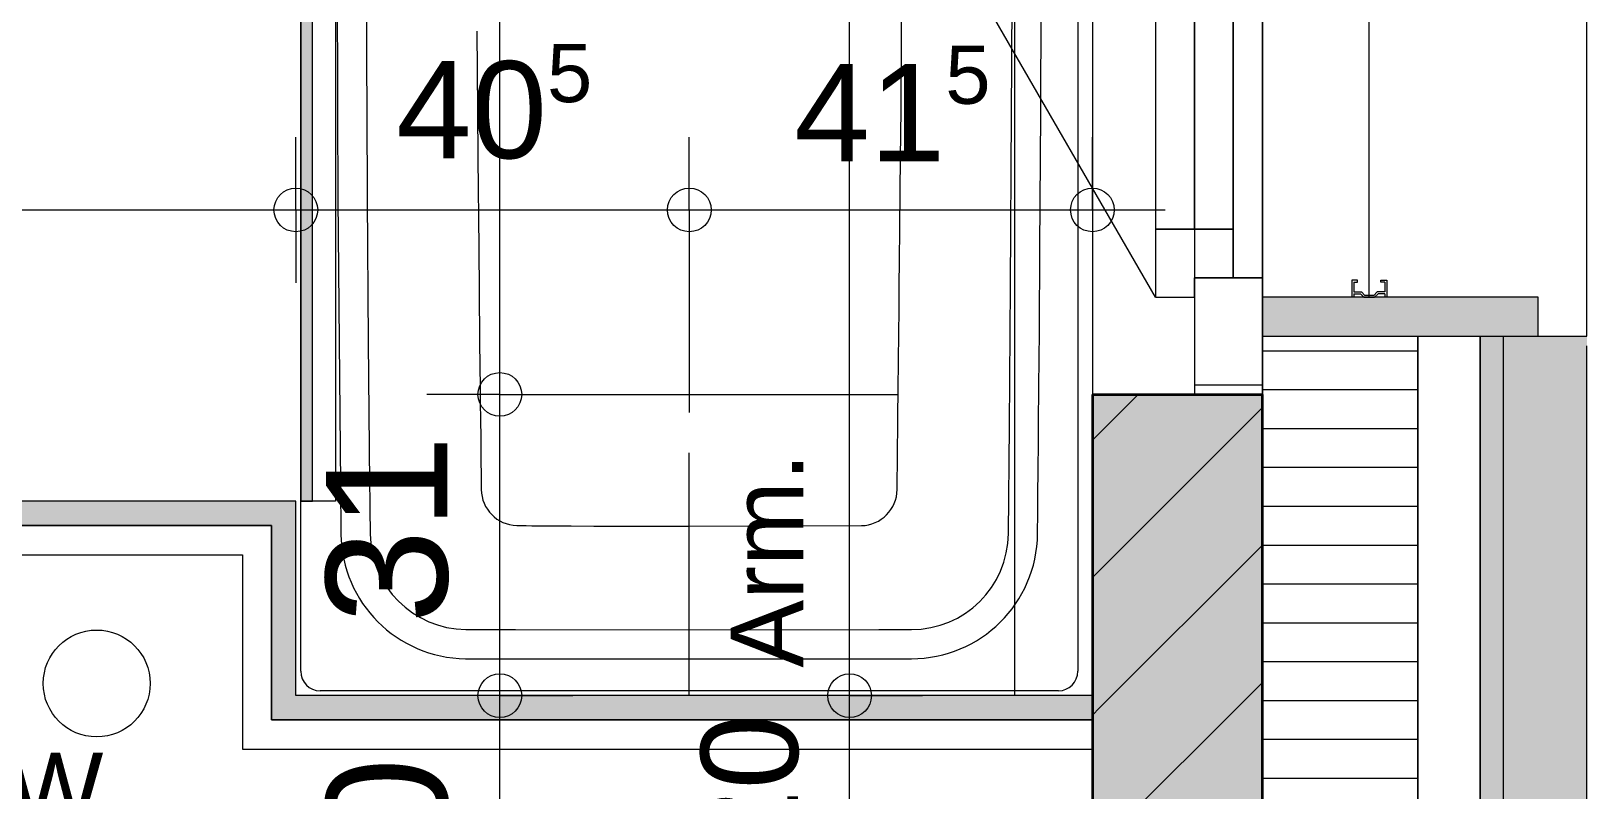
# Model space of a CAD drawing. Header units: metres. Extents: x 0.003 to 0.843, y 0.003 to 0.597.
# Drawn here: x 0.60901 to 0.64104, y 0.35156 to 0.36718 of the extents above; entities that cross this region are included whole.
import ezdxf

# ---------------------------------------------------------------- set-up
doc = ezdxf.new("R2010")
doc.units = ezdxf.units.M
for name, pattern in [('AUSGEZOGEN', [0]), ('LINIE_17', [0.0005, 0, -0.0005]), ('LINIE_23', [0.0079, 0.004, -0.0013, 0, -0.0013, 0, -0.0013]), ('PHANTOM', [63.50000000000001, 31.75, -6.35, 6.35, -6.35, 6.35, -6.35]), ('PUNKT', [6.35, 0, -6.35]), ('RAND', [44.449999999999996, 12.7, -6.35, 12.7, -6.35, 0, -6.35]), ('VERDECKT', [9.524999999999999, 6.35, -3.175])]:
    doc.linetypes.add(name, pattern=pattern)
for name, color, linetype, lineweight in [('Allgemein', 7, 'AUSGEZOGEN', 18), ('Bad', 7, 'AUSGEZOGEN', 13), ('Bauachsen grob', 7, 'RAND', 13), ('Daemmung', 7, 'AUSGEZOGEN', 18), ('Fenster', 7, 'AUSGEZOGEN', 18), ('Fensterleibung Beton', 7, 'AUSGEZOGEN', 35), ('Fuellflaeche tragende Wände MW', 7, 'AUSGEZOGEN', 13), ('Holz Fassadenverkleidung', 7, 'AUSGEZOGEN', 18), ('Konstruktion oben', 7, 'VERDECKT', 13), ('Leichtbauwaende', 7, 'AUSGEZOGEN', 18), ('Oeffnungsrichtung Fenster', 7, 'AUSGEZOGEN', 13), ('Rolladen', 7, 'AUSGEZOGEN', 13), ('Spengler', 7, 'AUSGEZOGEN', 18), ('Text Werkplan Ausfuehrung', 7, 'AUSGEZOGEN', 25), ('Unterkonstruktion', 7, 'AUSGEZOGEN', 18), ('Vorhangbrett', 7, 'AUSGEZOGEN', 13), ('Wand Mauerwerk tragend', 7, 'AUSGEZOGEN', 35), ('Werkplan- Ausfuehrungsmasse', 7, 'AUSGEZOGEN', 13)]:
    doc.layers.add(name, color=color, linetype=linetype, lineweight=lineweight)
for name, color, linetype, lineweight, true_color in [('Sanitaer Apparate', 7, 'AUSGEZOGEN', 18, 0x656565), ('Sanitaer Leitungen', 7, 'AUSGEZOGEN', 18, 0x656565), ('Sanitaer Vermassung', 7, 'AUSGEZOGEN', 18, 0x656565)]:
    doc.layers.add(name, color=color, linetype=linetype, lineweight=lineweight, true_color=true_color)
doc.styles.add('ARIAL', font='ARIAL.TTF')

msp = doc.modelspace()

# ---------------------------------------------------------------- hatches: boundary and pattern name
at = {"layer": 'Allgemein', "linetype": 'AUSGEZOGEN', "lineweight": 13}
h = msp.add_hatch(color=32, dxfattribs=at)
h.paths.add_polyline_path([(0.6388399857878693, 0.4874773561560801), (0.6388399857878693, 0.386497358413159), (0.6393199857771402, 0.386497358413159), (0.6393199857771402, 0.4874773561560801)])
h.paths.add_polyline_path([(0.6388399857878693, 0.3608973589853636), (0.6388399857878693, 0.3122973600716582), (0.6393199857771402, 0.3122973600716582), (0.6393199857771402, 0.3608973589853636)])
h.paths.add_polyline_path([(0.6388399857878693, 0.2866973606438628), (0.6388399857878693, 0.2638973611534825), (0.6393199857771402, 0.2638973611534825), (0.6393199857771402, 0.2866973606438628)])
h.paths.add_polyline_path([(0.6388399857878693, 0.2382973617256871), (0.6388399857878693, 0.197637362634509), (0.6393199857771402, 0.197637362634509), (0.6393199857771402, 0.2382973617256871)])
at = {"layer": 'Bad', "linetype": 'AUSGEZOGEN', "lineweight": 13, "true_color": 0xa8ffff}
msp.add_hatch(color=131, dxfattribs=at).paths.add_polyline_path([(0.6147999863252049, 0.3574973590613595), (0.6147999863252049, 0.3682306921547838), (0.6145599863305694, 0.3682306921547838), (0.6145599863305694, 0.3574973590613595)])
at = {"layer": 'Daemmung', "linetype": 'AUSGEZOGEN', "lineweight": 13}
msp.add_hatch(color=32, dxfattribs=at).paths.add_polyline_path([(0.6375599858164797, 0.3616973589674822), (0.6343599858880051, 0.3616973589674822), (0.6343599858880051, 0.3608973589853636), (0.6375599858164797, 0.3608973589853636), (0.6383599857985982, 0.3608973589853636), (0.6388399857878693, 0.3608973589853636), (0.6393199857771406, 0.3608973589853636), (0.6400399857610467, 0.3608973589853636), (0.6400399857610467, 0.3616973589674822), (0.6393199857771387, 0.3616973589674822), (0.6388399857878693, 0.3616973589674822), (0.6383599857985982, 0.3616973589674822)])
at = {"layer": 'Fuellflaeche tragende Wände MW', "linetype": 'AUSGEZOGEN', "lineweight": 13, "true_color": 0xffe0e0}
msp.add_hatch(color=254, dxfattribs=at).paths.add_polyline_path([(0.6308599859662363, 0.3596973590121856), (0.6308599859662363, 0.3134973600448362), (0.6343599858880067, 0.3134973600448362), (0.6343599858880067, 0.3596973590121856)])
at = {"layer": 'Leichtbauwaende', "linetype": 'AUSGEZOGEN', "lineweight": 13, "true_color": 0xababab}
for points in [[(0.5697599873319276, 0.3569973590725354), (0.6144599863328045, 0.3569973590725354), (0.6144599863328045, 0.3574973590613595), (0.5697599873319276, 0.3574973590613595)], [(0.6139599863439806, 0.3569973590725354), (0.6139599863439806, 0.3529973591619424), (0.6144599863328045, 0.3529973591619424), (0.6144599863328045, 0.3569973590725354)], [(0.6144599863328045, 0.3529973591619424), (0.6308599859662359, 0.3529973591619424), (0.6308599859662359, 0.3534973591507665), (0.6144599863328045, 0.3534973591507665)]]:
    msp.add_hatch(color=253, dxfattribs=at).paths.add_polyline_path(points)
at = {"layer": 'Spengler', "linetype": 'AUSGEZOGEN', "lineweight": 13, "true_color": 0xfafafa}
msp.add_hatch(color=7, dxfattribs=at).paths.add_polyline_path([(0.6410399857386956, 0.3122973600716582), (0.6410399857386956, 0.3608973589853636), (0.63931998577714, 0.3608973589853636), (0.63931998577714, 0.3122973600716582)])

# ---------------------------------------------------------------- linework, layer by layer
at = {"layer": 'Allgemein', "color": 7, "linetype": 'AUSGEZOGEN', "lineweight": 13}
for p, q in [((0.6388399857878693, 0.3608973589853636), (0.6388399857878693, 0.3122973600716582)), ((0.6393199857771402, 0.3122973600716582), (0.6393199857771402, 0.3608973589853636))]:
    msp.add_line(p, q, dxfattribs=at)
at = {"layer": 'Bad', "color": 7, "linetype": 'AUSGEZOGEN', "lineweight": 13}
for p, q in [((0.6145599863305694, 0.3574973590613595), (0.6145599863305694, 0.3893973583483384)), ((0.6152799863144763, 0.3893973583483384), (0.6152799863144763, 0.3574973590613595)), ((0.6145599863305694, 0.3682306921547838), (0.6145599863305694, 0.3574973590613595)), ((0.6147999863252049, 0.3574973590613595), (0.6147999863252049, 0.3680306921592543)), ((0.6152799863144763, 0.3574973590613595), (0.6145599863305694, 0.3574973590613595)), ((0.6145599863305694, 0.3574973590613595), (0.6147999863252049, 0.3574973590613595))]:
    msp.add_line(p, q, dxfattribs=at)
at = {"layer": 'Bauachsen grob', "color": 32, "linetype": 'LINIE_23', "lineweight": 25, "true_color": 0xc36e14}
msp.add_line((0.6318599859438845, 0.01389736674141798), (0.6318599859438845, 0.5809999870806932), dxfattribs=at)
at = {"layer": 'Daemmung', "color": 7, "linetype": 'AUSGEZOGEN', "lineweight": 13}
for p, q in [((0.6375599858164797, 0.3616973589674822), (0.6343599858880051, 0.3616973589674822)), ((0.6343599858880051, 0.3616973589674822), (0.6343599858880051, 0.3608973589853636)), ((0.6383599857985982, 0.3616973589674822), (0.6375599858164797, 0.3616973589674822)), ((0.6388399857878693, 0.3616973589674822), (0.6383599857985982, 0.3616973589674822)), ((0.6393199857771387, 0.3616973589674822), (0.6388399857878693, 0.3616973589674822)), ((0.6400399857610467, 0.3616973589674822), (0.6393199857771387, 0.3616973589674822)), ((0.6400399857610467, 0.3608973589853636), (0.6400399857610467, 0.3616973589674822)), ((0.6343599858880051, 0.3608973589853636), (0.6375599858164797, 0.3608973589853636)), ((0.6375599858164797, 0.3608973589853636), (0.6383599857985982, 0.3608973589853636)), ((0.6383599857985982, 0.3608973589853636), (0.6388399857878693, 0.3608973589853636)), ((0.6393199857771406, 0.3608973589853636), (0.6400399857610467, 0.3608973589853636))]:
    msp.add_line(p, q, dxfattribs=at)
at = {"layer": 'Daemmung', "color": 7, "linetype": 'AUSGEZOGEN', "lineweight": 18}
for p, q in [((0.6343599858880051, 0.3608973589853636), (0.6375599858164797, 0.3608973589853636)), ((0.6343599858880049, 0.3608973589853636), (0.6343599858880049, 0.3596973590121856)), ((0.6375599858164794, 0.3122973600716582), (0.6375599858164794, 0.3608973589853636)), ((0.6343599858880049, 0.3596973590121856), (0.6343599858880049, 0.3134973600448362))]:
    msp.add_line(p, q, dxfattribs=at)
at = {"layer": 'Daemmung', "color": 7, "linetype": 'AUSGEZOGEN', "lineweight": 13}
for points in [[(0.6343599867360058, 0.3605973572381053), (0.6375599858164794, 0.3605973570982288), (0.6375599867121639, 0.3605973570982288)], [(0.6343599867010368, 0.3597973572440657), (0.6375599858164794, 0.3597973571041893), (0.6375599866771948, 0.3597973571041893)], [(0.6343599866660676, 0.3589973572500261), (0.6375599858164794, 0.3589973571101497), (0.6375599866422257, 0.3589973571101497)], [(0.6343599866310986, 0.3581973572559867), (0.6375599858164794, 0.3581973571161101), (0.6375599866072567, 0.3581973571161101)], [(0.6343599866310986, 0.3581973572559867), (0.6375599858164794, 0.3581973571161101), (0.6375599866072567, 0.3581973571161101)], [(0.6343599865961294, 0.357397357261947), (0.6375599858164793, 0.3573973571220707), (0.6375599865722876, 0.3573973571220707)], [(0.6343599865611603, 0.3565973572679076), (0.6375599858164794, 0.3565973571280311), (0.6375599865373185, 0.356597357128031)], [(0.6343599865261913, 0.355797357273868), (0.6375599858164794, 0.3557973571339916), (0.6375599865023494, 0.3557973571339916)], [(0.6343599864912222, 0.3549973572798285), (0.6375599858164794, 0.354997357139952), (0.6375599864673802, 0.354997357139952)], [(0.6343599864912222, 0.3549973572798285), (0.6375599858164794, 0.354997357139952), (0.6375599864673802, 0.354997357139952)], [(0.6343599864562531, 0.3541973572857889), (0.6375599858164794, 0.3541973571459126), (0.6375599864324112, 0.3541973571459126)], [(0.6343599864212837, 0.3533973572917495), (0.6375599858164794, 0.353397357151873), (0.637559986397442, 0.3533973571518729)], [(0.6343599863863149, 0.3525973572977099), (0.6375599858164794, 0.3525973571578335), (0.637559986362473, 0.3525973571578335)], [(0.6343599863513455, 0.3517973573036703), (0.6375599858164795, 0.3517973571637939), (0.6375599863275039, 0.3517973571637939)], [(0.6343599863513455, 0.3517973573036703), (0.6375599858164795, 0.3517973571637939), (0.6375599863275039, 0.3517973571637939)]]:
    msp.add_lwpolyline(points, dxfattribs=at)
at = {"layer": 'Fenster', "color": 7, "linetype": 'AUSGEZOGEN', "lineweight": 13}
msp.add_line((0.6329599859192976, 0.3630973589361897), (0.6329599859192976, 0.3722873587307772), dxfattribs=at)
for points in [[(0.6343599858880051, 0.3608973589853636), (0.6410399857386954, 0.3608973589853636), (0.6410399857386954, 0.386497358413159), (0.6343599858880051, 0.386497358413159), (0.6343599858880051, 0.3608973589853636)], [(0.6337599859014161, 0.385297358439981), (0.6337599859014161, 0.3737073586990378), (0.6329599859192976, 0.3737073586990378), (0.6329599859192976, 0.3736873586994848), (0.6337599859014161, 0.3736873586994848), (0.6337599859014161, 0.3620973589585414), (0.6343599858880051, 0.3620973589585414), (0.6343599858880051, 0.385297358439981), (0.6337599859014161, 0.385297358439981)], [(0.6337599859014161, 0.3630973589361897), (0.6337599859014161, 0.3722873587307772), (0.632159985937179, 0.3722873587307772), (0.632159985937179, 0.3630973589361897), (0.6337599859014161, 0.3630973589361897)], [(0.6329599859192976, 0.3616973589674822), (0.6329599859192976, 0.3620973589585414), (0.6337599859014161, 0.3620973589585414), (0.6337599859014161, 0.3630973589361897), (0.632159985937179, 0.3630973589361897), (0.632159985937179, 0.3616973589674822), (0.6329599859192976, 0.3616973589674822)], [(0.6343599858880051, 0.3598973590077153), (0.6343599858880051, 0.3620973589585414), (0.6329599859192976, 0.3620973589585414), (0.6329599859192976, 0.3598973590077153), (0.6343599858880051, 0.3598973590077153)]]:
    msp.add_lwpolyline(points, dxfattribs=at)
at = {"layer": 'Fensterleibung Beton', "color": 7, "linetype": 'AUSGEZOGEN', "lineweight": 13}
msp.add_line((0.6308599859662363, 0.3876973583863369), (0.6308599859662363, 0.3596973590121856), dxfattribs=at)
at = {"layer": 'Holz Fassadenverkleidung', "color": 7, "linetype": 'LINIE_17', "lineweight": 13}
msp.add_line((0.6400399857610467, 0.488677356129258), (0.6400399857610467, 0.1094173646063796), dxfattribs=at)
at = {"layer": 'Konstruktion oben', "color": 7, "linetype": 'PUNKT', "lineweight": 18}
msp.add_line((0.6400399857610467, 0.488677356129258), (0.6400399857610467, 0.1094173646063796), dxfattribs=at)
at = {"layer": 'Leichtbauwaende', "color": 7, "linetype": 'AUSGEZOGEN', "lineweight": 18}
for p, q in [((0.6144599863328045, 0.3574973590613595), (0.5697599873319276, 0.3574973590613595)), ((0.6144599863328045, 0.3569973590725354), (0.6144599863328045, 0.3574973590613595)), ((0.6139599863439806, 0.3569973590725354), (0.5697599873319276, 0.3569973590725354)), ((0.5697599873319276, 0.3569973590725354), (0.6139599863439806, 0.3569973590725354)), ((0.6139599863439806, 0.3563973590859464), (0.6139599863439806, 0.3569973590725354)), ((0.6139599863439806, 0.3569973590725354), (0.6139599863439806, 0.3563973590859464)), ((0.6144599863328045, 0.3534973591507665), (0.6144599863328045, 0.3569973590725354)), ((0.5697599873319276, 0.3563973590859464), (0.6133599863573916, 0.3563973590859464)), ((0.6133599863573916, 0.3563973590859464), (0.6133599863573916, 0.3523973591753534)), ((0.6139599863439806, 0.3563973590859464), (0.6139599863439806, 0.3529973591619424)), ((0.6139599863439806, 0.3529973591619424), (0.6139599863439806, 0.3563973590859464)), ((0.6308599859662359, 0.3534973591507665), (0.6144599863328045, 0.3534973591507665)), ((0.6308599859662359, 0.3529973591619424), (0.6308599859662359, 0.3534973591507665)), ((0.6144599863328045, 0.3529973591619424), (0.6139599863439806, 0.3529973591619424)), ((0.6139599863439806, 0.3529973591619424), (0.6144599863328045, 0.3529973591619424)), ((0.6308599859662359, 0.3529973591619424), (0.6144599863328045, 0.3529973591619424)), ((0.6144599863328045, 0.3529973591619424), (0.6308599859662359, 0.3529973591619424)), ((0.6308599859662359, 0.3523973591753534), (0.6308599859662359, 0.3529973591619424)), ((0.6133599863573916, 0.3523973591753534), (0.6139599863439806, 0.3523973591753534)), ((0.6139599863439806, 0.3523973591753534), (0.6308599859662359, 0.3523973591753534))]:
    msp.add_line(p, q, dxfattribs=at)
at = {"layer": 'Oeffnungsrichtung Fenster', "color": 7, "linetype": 'AUSGEZOGEN', "lineweight": 13}
msp.add_line((0.632159985937179, 0.3616973589674822), (0.6261599860712894, 0.3720896635806094), dxfattribs=at)
at = {"layer": 'Rolladen', "color": 7, "linetype": 'PHANTOM', "lineweight": 13}
msp.add_line((0.6365599858388273, 0.3616973589674822), (0.6365599858388273, 0.3856973584310404), dxfattribs=at)
at = {"layer": 'Rolladen', "color": 7, "linetype": 'AUSGEZOGEN', "lineweight": 13}
for p, q in [((0.636199985846874, 0.3620473589596592), (0.636199985846874, 0.3617073589672588)), ((0.6363199858441916, 0.3620473589596592), (0.636199985846874, 0.3620473589596592)), ((0.63623998584598, 0.3620073589605531), (0.6363199858441916, 0.3620073589605531)), ((0.63623998584598, 0.3620073589605531), (0.63623998584598, 0.3618073589650235)), ((0.6363199858441916, 0.3620073589605531), (0.6363199858441916, 0.3620473589596592)), ((0.6367999858334629, 0.3620473589596577), (0.6369199858307806, 0.3620473589596577)), ((0.6367999858334629, 0.3620073589605518), (0.6367999858334629, 0.3620473589596577)), ((0.6368799858316747, 0.3620073589605518), (0.6367999858334629, 0.3620073589605518)), ((0.6368799858316747, 0.3620073589605518), (0.6368799858316747, 0.3618073589650221)), ((0.6369199858307806, 0.3620473589596577), (0.6369199858307806, 0.3617073589672573)), ((0.636199985846874, 0.3617073589672588), (0.63623998584598, 0.3617073589672588)), ((0.63623998584598, 0.3618073589650235), (0.6363965543849744, 0.3618073589650235)), ((0.63623998584598, 0.3617673589659176), (0.6363799858428506, 0.3617673589659176)), ((0.63623998584598, 0.3617673589659176), (0.63623998584598, 0.3617073589672588)), ((0.6363799858428506, 0.3617673589659176), (0.6364499858412859, 0.3616973589674822)), ((0.6363965543849744, 0.3618073589650235), (0.6364665543834097, 0.3617373589665881)), ((0.6364499858412859, 0.3616973589674822), (0.6366699858363686, 0.3616973589674822)), ((0.6366534172942437, 0.3617373589665881), (0.6364665543834097, 0.3617373589665881)), ((0.6364999858401683, 0.3616973589674822), (0.6365099858399449, 0.3616973589674822)), ((0.6365099858399449, 0.3616973589674822), (0.6366099858377096, 0.3616973589674822)), ((0.636723417292679, 0.3618073589650221), (0.6366534172942437, 0.3617373589665881)), ((0.6367399858348038, 0.3617673589659162), (0.6366699858363686, 0.3616973589674822)), ((0.6368799858316747, 0.3618073589650221), (0.636723417292679, 0.3618073589650221)), ((0.6368799858316747, 0.3617673589659162), (0.6367399858348038, 0.3617673589659162)), ((0.6368799858316747, 0.3617673589659162), (0.6368799858316747, 0.3617073589672573)), ((0.6368799858316747, 0.3617073589672573), (0.6369199858307806, 0.3617073589672573))]:
    msp.add_line(p, q, dxfattribs=at)
at = {"layer": 'Sanitaer Apparate', "color": 7, "linetype": 'AUSGEZOGEN', "lineweight": 13}
for p, q in [((0.6145599863305694, 0.3539973591395906), (0.6145599863305694, 0.3891973583528093)), ((0.6305599859729416, 0.3891973583528093), (0.6305599859729416, 0.3539973591395906)), ((0.6269318606097444, 0.3671755942982859), (0.6269447554245418, 0.3695973083896242)), ((0.6225599861517497, 0.3569829933385181), (0.6261044864245036, 0.3569966712094889)), ((0.6179593003928573, 0.3548569935199193), (0.6180141945650786, 0.3548567038458064)), ((0.6180141945650816, 0.3548567038458027), (0.6189806271003004, 0.3548549137367036)), ((0.6189806271003085, 0.3548549137366976), (0.6225599861517505, 0.3548513591205107)), ((0.6225599861517505, 0.3548513591205107), (0.6264641493802572, 0.3548550053306271)), ((0.6264641493802507, 0.3548550053306213), (0.6271327712215454, 0.3548564260566891)), ((0.6180130831956338, 0.3542567048884998), (0.6189795157308524, 0.3542549147794007)), ((0.6264654242917851, 0.3542550066985327), (0.6271340461330804, 0.3542564274246021)), ((0.6301599859818822, 0.3535973591485313), (0.6149599863216287, 0.3535973591485313))]:
    msp.add_line(p, q, dxfattribs=at)
at = {"layer": 'Sanitaer Apparate', "color": 240, "linetype": 'VERDECKT', "lineweight": 18}
msp.add_line((0.6225599861517552, 0.3534973591507665), (0.6225599861517552, 0.3584973590390078), dxfattribs=at)
at = {"layer": 'Sanitaer Apparate', "color": 7, "linetype": 'AUSGEZOGEN', "lineweight": 13}
for points in [[(0.6153139864638645, 0.3695977838057689), (0.6153133294355095, 0.3680334603138726), (0.6153141881463245, 0.3671755188819643), (0.6153152729525523, 0.3667254396968824), (0.6153170420540197, 0.3662390276930796), (0.6153202720570357, 0.3655235453477207)], [(0.6153139864638645, 0.3695977838057689), (0.6153133294355095, 0.3680334603138726), (0.6153141881463245, 0.3671755188819643), (0.6153152729525523, 0.3667254396968824), (0.6153170420540197, 0.3662390276930796), (0.6153202720570357, 0.3655235453477207)], [(0.6159139862340326, 0.3695972741933433), (0.6159134423614012, 0.3679222691258829), (0.615915957360477, 0.3665653131445238), (0.6159202652436678, 0.3655264019019965)], [(0.6291955711450864, 0.3654824379922847), (0.6292010446316789, 0.3665325828049558), (0.6292047312952818, 0.3679042197247813), (0.6292059860035857, 0.3695973523302168)], [(0.6297955592149278, 0.3654786564642614), (0.6297986745875177, 0.3660030506202652), (0.6298033138037512, 0.3672048706773126), (0.6298059859675377, 0.3695971875139413)], [(0.6181866091373364, 0.3671776145978615), (0.6181980565247065, 0.3655528065507542), (0.6182065487013474, 0.3645687101930876), (0.61821254507399, 0.3639293021626545), (0.6182182761151799, 0.3633392375736339), (0.6182246312703094, 0.3627001389779549), (0.6182336451388167, 0.3618154384379678), (0.618244195293414, 0.3608081356542398), (0.6182501111692719, 0.3602554614536481), (0.6182542258624253, 0.3598747723345342), (0.6182580740913044, 0.3595186473086974), (0.6182616329082145, 0.3591870969825918), (0.6182657652650755, 0.3587941755957173), (0.6182687936365078, 0.3585014207336764), (0.6182703096775158, 0.3583521777797714), (0.6182710376110951, 0.3582798425849493), (0.6182717015631896, 0.3582135649112106), (0.6182723117490649, 0.3581522946034638), (0.6182727122861531, 0.3581119054699225), (0.618273362562335, 0.3580460426012456), (0.618274323911979, 0.3579479006568682), (0.6182751429566209, 0.3578635481434512), (0.6182757703951701, 0.3577976014436549), (0.6182763200074366, 0.3577408584482036)], [(0.6268404713580475, 0.3577372535258774), (0.6268423181112355, 0.3579396651356078), (0.6268434561633408, 0.358062346676048), (0.6268442740458401, 0.3581482052772699), (0.6268453418444218, 0.3582584937713678), (0.6268466718983737, 0.3583932509339461), (0.6268477813879552, 0.3585036793532904), (0.626848656782252, 0.3585896238032428), (0.6268497964833839, 0.3587001235531744), (0.626851665260779, 0.3588781499261704), (0.626855598392976, 0.3592464803980347), (0.6268615860118328, 0.3597989811370412), (0.6268679106158821, 0.3603883469538582), (0.6268739069060266, 0.3609532132739855), (0.6268790479997886, 0.361432186702044), (0.6268844810079497, 0.3619357939716107), (0.6268901814225629, 0.3624639931880033), (0.626896789249048, 0.3630905810261711), (0.6269045290033542, 0.3638771468499681), (0.6269110952558146, 0.3645655823547328), (0.6269199137896085, 0.3655494623303607), (0.6269321734991038, 0.3671738933071988)], [(0.6153202706484376, 0.3655238583598862), (0.6153279035623658, 0.3637233349574699), (0.6153493555859276, 0.3607857542359648), (0.6153777999570627, 0.3578491530710298), (0.6153814365842366, 0.3575066057659987), (0.615385084184628, 0.3571645883471656), (0.6153888385125079, 0.3568225320461906)], [(0.6159202652436638, 0.3655264019020006), (0.6159278942618533, 0.3637267974629449), (0.615949334353394, 0.3607908506793284), (0.6159777717991586, 0.3578549644906907), (0.6159814027563175, 0.3575129757162145), (0.6159850500517354, 0.3571709869573583), (0.6159869261999439, 0.3570000526564696), (0.6159888023750724, 0.3568291159569804)], [(0.6291304661241919, 0.3568340173215429), (0.6291510985085669, 0.3590411194909667), (0.629174182173987, 0.3619239235137225), (0.6291955711450864, 0.3654824379922847)], [(0.6297304423462309, 0.3568286772002989), (0.6297316868044729, 0.3569667618092895), (0.6297331685610449, 0.3571276493896154), (0.6297356455018931, 0.3573889715168003), (0.6297376409279832, 0.3575963010165271), (0.6297395211150826, 0.3577905866110795), (0.6297414445045443, 0.3579892532855688), (0.6297437783740395, 0.3582316219051809), (0.6297474151624922, 0.3586159445948128), (0.6297518171270313, 0.3590930316022686), (0.6297585816241955, 0.3598591701885148), (0.6297676976157839, 0.3609886977880151), (0.6297796104901109, 0.3627144818592674), (0.629795562257641, 0.3654791747482014)], [(0.6190071253246344, 0.3569980351735904), (0.6190268904704871, 0.3569978513057772), (0.6190420055399037, 0.3569977584019712), (0.6190780499068496, 0.3569975086415376), (0.6192007185548191, 0.3569966629487335), (0.6193196045815328, 0.3569958526939731), (0.6193611522025533, 0.3569955710650543), (0.6193881644230024, 0.3569953887667243), (0.6194442547251533, 0.3569950120995777), (0.6195686282201872, 0.3569941866136924), (0.619792875667958, 0.356992747523073), (0.6201274022904405, 0.3569907235493921), (0.6205918938130509, 0.3569882395377613), (0.6213347916188969, 0.3569852174477792), (0.6225599861517495, 0.3569829933385222)], [(0.6179503822568073, 0.3542570598146232), (0.6179777179904258, 0.3542568040862907), (0.6179956123204754, 0.3542567401603919), (0.6180126272276842, 0.3542567059063472)], [(0.6189794166230977, 0.3542549149711605), (0.6198143528216409, 0.3542533376809393), (0.6204529841448265, 0.3542524137531105), (0.6210443035344813, 0.3542518656913371), (0.6216956926329984, 0.3542515319924637), (0.6225599334482237, 0.3542513591362413)], [(0.6225600880071357, 0.3542513591425719), (0.6232330966229359, 0.3542515032781936), (0.6236720652409479, 0.3542516554555787), (0.6243159359753785, 0.3542520867204594), (0.6250012969096426, 0.3542527569657777), (0.6256017120422636, 0.3542535090059669), (0.626070446564236, 0.354254228173274), (0.6263122773311419, 0.3542546862761874), (0.6264086903134944, 0.3542548865350759), (0.626465432568935, 0.3542550067161879)]]:
    msp.add_lwpolyline(points, dxfattribs=at)
for centre, radius, start, end in [((0.6190335377685569, 0.3577549228320071), 0.0007573483641381343, 181.0640759211704, 268.0014104887253), ((0.6260860431849812, 0.3577509991605152), 0.0007545533849825243, 271.4005967709537, 358.9561899340148), ((0.6179847739361987, 0.3568529447677478), 0.002596113782211831, 180.6839904208008, 269.2687961254953), ((0.6179847739361987, 0.3568529447677478), 0.001996113795622888, 180.6839904208024, 269.2687961254974), ((0.6271350016687152, 0.35685197002203), 0.002595545198442273, 269.9359597394731, 359.4845379399634), ((0.6271350016687152, 0.35685197002203), 0.001995545211853316, 269.9359597394746, 359.4845379399634), ((0.614959986321628, 0.3539973591395946), 0.0003999999910593033, 180, 270), ((0.6301599859818814, 0.353997359139595), 0.0003999999910593033, 270, 0)]:
    msp.add_arc(centre, radius, start, end, dxfattribs=at)
at = {"layer": 'Sanitaer Leitungen', "color": 251, "linetype": 'AUSGEZOGEN', "lineweight": 18, "true_color": 0x656565}
msp.add_circle((0.6103599864244467, 0.3537473591451784), 0.001099999975413115, dxfattribs=at)
at = {"layer": 'Sanitaer Vermassung', "color": 240, "linetype": 'AUSGEZOGEN', "lineweight": 13}
for p, q in [((0.6258599860779948, 0.3534973591507665), (0.6258599860779948, 0.389897358337163)), ((0.6144599863328046, 0.363497358927249), (0.6144599863328046, 0.3649973589402876)), ((0.6225599861517552, 0.363497358927249), (0.6225599861517552, 0.3649973589402876)), ((0.630859985966236, 0.363497358927249), (0.630859985966236, 0.3649973589402876)), ((0.597759857011513, 0.363497358927249), (0.6144599863328045, 0.363497358927249)), ((0.6144599863328046, 0.363497358927249), (0.6144599863328046, 0.3619973619354508)), ((0.6144599863328045, 0.363497358927249), (0.6144599863328045, 0.363497358927249)), ((0.6144599863328045, 0.363497358927249), (0.6225599861517552, 0.363497358927249)), ((0.6225599861517552, 0.363497358927249), (0.6225599861517552, 0.3619973619354508)), ((0.6225599861517552, 0.363497358927249), (0.6225599861517552, 0.3593230495193566)), ((0.6225599861517552, 0.363497358927249), (0.6308599859662359, 0.363497358927249)), ((0.630859985966236, 0.363497358927249), (0.630859985966236, 0.3619973619354508)), ((0.6308599859662359, 0.363497358927249), (0.6308599859662359, 0.363497358927249)), ((0.630859985966236, 0.363497358927249), (0.6323599859792746, 0.363497358927249)), ((0.6258599860779948, 0.3534973591507665), (0.6243599860649564, 0.3534973591507665)), ((0.6258599860779948, 0.3534973591507665), (0.627359983069793, 0.3534973591507665)), ((0.6258599860779948, 0.3534973591507665), (0.6258599860779948, 0.3534973591507665)), ((0.6258599860779948, 0.3494973592401734), (0.6258599860779948, 0.3534973591507665))]:
    msp.add_line(p, q, dxfattribs=at)
for centre in [(0.6144599863328046, 0.363497358927249), (0.6225599861517552, 0.363497358927249), (0.630859985966236, 0.363497358927249), (0.6258599860779948, 0.3534973591507665)]:
    msp.add_circle(centre, 0.0004500000039115548, dxfattribs=at)
at = {"layer": 'Spengler', "color": 7, "linetype": 'AUSGEZOGEN', "lineweight": 13}
msp.add_line((0.6410399857386969, 0.3122973600716582), (0.6410399857386956, 0.3606973589898339), dxfattribs=at)
at = {"layer": 'Unterkonstruktion', "color": 7, "linetype": 'AUSGEZOGEN', "lineweight": 13}
for p, q in [((0.6375599858164797, 0.3608973589853636), (0.6383599857985982, 0.3608973589853636)), ((0.6375599858164794, 0.3608973589853636), (0.6375599858164794, 0.3122973600716582)), ((0.6383599857985982, 0.3608973589853636), (0.6388399857878693, 0.3608973589853636)), ((0.6388399857878693, 0.3122973600716582), (0.6388399857878693, 0.3608973589853636))]:
    msp.add_line(p, q, dxfattribs=at)
at = {"layer": 'Vorhangbrett', "color": 191, "linetype": 'PUNKT', "lineweight": 13, "true_color": 0xbe96ea}
msp.add_line((0.6292599860019988, 0.3534973591507665), (0.6292599860019988, 0.389897358337163), dxfattribs=at)
at = {"layer": 'Wand Mauerwerk tragend', "color": 180, "linetype": 'PUNKT', "lineweight": 13}
for p, q in [((0.6329599859192976, 0.3876973583863369), (0.6329599859192976, 0.3596973590121856)), ((0.6343599858880051, 0.3616973589674831), (0.6343599858880051, 0.3856973584310412)), ((0.6343599858880051, 0.3608973589853636), (0.6343599858880051, 0.3616973589674831)), ((0.6343599858880051, 0.3596973590121856), (0.6343599858880051, 0.3608973589853636)), ((0.6329599859192976, 0.3596973590121856), (0.6343599858880051, 0.3596973590121856))]:
    msp.add_line(p, q, dxfattribs=at)
at = {"layer": 'Wand Mauerwerk tragend', "color": 7, "linetype": 'AUSGEZOGEN', "lineweight": 35}
for p, q in [((0.6308599859662363, 0.3596973590121856), (0.6329599859192976, 0.3596973590121856)), ((0.6308599859662359, 0.3596973590121856), (0.6308599859662359, 0.3534973591507665)), ((0.6329599859192976, 0.3596973590121856), (0.6343599858880041, 0.3596973590121856)), ((0.6343599858880049, 0.3134973600448362), (0.6343599858880049, 0.3596973590121856)), ((0.6308599859662359, 0.3534973591507665), (0.6308599859662359, 0.3529973591619424)), ((0.6308599859662359, 0.3529973591619424), (0.6308599859662359, 0.3523973591753534)), ((0.6308599859662359, 0.3523973591753534), (0.6308599859662359, 0.3505973592155866))]:
    msp.add_line(p, q, dxfattribs=at)
at = {"layer": 'Wand Mauerwerk tragend', "color": 7, "linetype": 'AUSGEZOGEN', "lineweight": 13}
for points in [[(0.6308599859662359, 0.3587538568972641), (0.6308810194528744, 0.3587748903839025), (0.6308810194528744, 0.3587748903839025), (0.6318034880811576, 0.3596973590121857)], [(0.6308599859662359, 0.3559254297725181), (0.6309440735607509, 0.356009517367033), (0.6309440735607509, 0.356009517367033), (0.6343599858880049, 0.359425429694287)], [(0.6308599859662359, 0.3530970026477719), (0.6310071276686274, 0.3532441443501633), (0.6310071276686274, 0.3532441443501633), (0.6343599858880049, 0.3565970025695408)], [(0.6308599859662359, 0.3502685755230258), (0.6310701817765039, 0.3504787713332937), (0.6310701817765039, 0.3504787713332937), (0.6343599858880049, 0.3537685754447947)]]:
    msp.add_lwpolyline(points, dxfattribs=at)
at = {"layer": 'Werkplan- Ausfuehrungsmasse', "color": 7, "linetype": 'AUSGEZOGEN', "lineweight": 13}
for p, q in [((0.6186599862389273, 0.3596973590121856), (0.6186599862389273, 0.3876973583863369)), ((0.6186599862389274, 0.3596973590121856), (0.6171599862258887, 0.3596973590121856)), ((0.6186599862389274, 0.3596973590121856), (0.6201599832307255, 0.3596973590121856)), ((0.6186599862389273, 0.3534973591507665), (0.6186599862389273, 0.3596973590121856)), ((0.6186599862389274, 0.3534973591507665), (0.6171599862258887, 0.3534973591507665)), ((0.6186599862389274, 0.3534973591507665), (0.6201599832307255, 0.3534973591507665)), ((0.6186599862389273, 0.3534973591507665), (0.6186599862389273, 0.3534973591507665)), ((0.6186599862389273, 0.3494973592401734), (0.6186599862389273, 0.3534973591507665))]:
    msp.add_line(p, q, dxfattribs=at)
msp.add_lwpolyline([(0.6186599862389273, 0.3596973590121856), (0.6224161365649912, 0.3596973590121856), (0.6224161365649912, 0.3596973590121856), (0.626859986055643, 0.3596973590121856)], dxfattribs=at)
for centre in [(0.6186599862389274, 0.3596973590121856), (0.6186599862389274, 0.3534973591507665)]:
    msp.add_circle(centre, 0.0004500000039115548, dxfattribs=at)

# ---------------------------------------------------------------- texts
at = {"layer": 'Sanitaer Leitungen', "color": 251, "linetype": 'AUSGEZOGEN', "lineweight": 13, "true_color": 0x656565, "insert": (0.6070080835403945, 0.3508257829432273), "char_height": 0.0015, "width": 0.00075, "attachment_point": 7, "style": 'ARIAL'}
msp.add_mtext('DW.', dxfattribs=at)
at = {"layer": 'Sanitaer Vermassung', "color": 240, "linetype": 'AUSGEZOGEN', "lineweight": 18, "attachment_point": 7, "style": 'ARIAL'}
for s, insert, char_height, width in [('5', (0.6196312687515818, 0.3656981319430706), 0.001200000047683716, 0.0006000000238418579), ('5', (0.6278312685682975, 0.3656640255318275), 0.001200000047683716, 0.0006000000238418579), ('40', (0.6165234924163674, 0.3645314653161404), 0.002, 0.001), ('41', (0.6247234922330831, 0.3644973589048974), 0.002, 0.001)]:
    msp.add_mtext(s, dxfattribs=dict(at, insert=insert, char_height=char_height, width=width))
at = {"layer": 'Sanitaer Vermassung', "color": 240, "linetype": 'AUSGEZOGEN', "lineweight": 18, "insert": (0.6248258796891035, 0.35001031962943), "char_height": 0.002, "width": 0.001, "attachment_point": 7, "rotation": 90.00000250447816, "style": 'ARIAL'}
msp.add_mtext('20', dxfattribs=at)
at = {"layer": 'Text Werkplan Ausfuehrung', "color": 240, "linetype": 'AUSGEZOGEN', "lineweight": 13, "insert": (0.6249099860992287, 0.3540723591379142), "char_height": 0.0015, "width": 0.00075, "attachment_point": 7, "rotation": 90.00000250447816, "style": 'ARIAL'}
msp.add_mtext('Arm.', dxfattribs=at)
at = {"layer": 'Werkplan- Ausfuehrungsmasse', "color": 7, "linetype": 'AUSGEZOGEN', "lineweight": 25, "char_height": 0.0025, "width": 0.00125, "attachment_point": 7, "rotation": 90.00000250447816, "style": 'ARIAL'}
for s, insert in [('31', (0.6176156479266631, 0.354975599189966)), ('20', (0.6176173532472251, 0.3483356696291362))]:
    msp.add_mtext(s, dxfattribs=dict(at, insert=insert))

doc.saveas('drawing.dxf')
